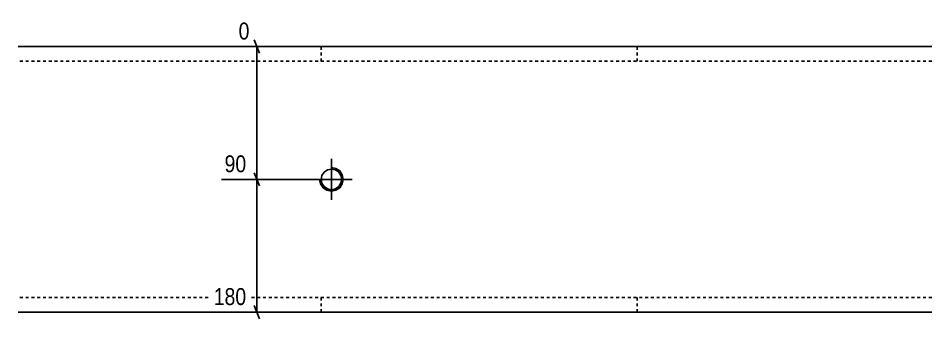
# Model space of a CAD drawing. Header units: millimetres. Extents: x 9 to 17840, y 7 to 366.
# Drawn here: x 2297 to 2915, y 9 to 213 of the extents above; entities that cross this region are included whole.
import ezdxf

# ---------------------------------------------------------------- set-up
doc = ezdxf.new("R2010")
doc.units = ezdxf.units.MM
doc.linetypes.add('DXK_LINE_DOT2', pattern=[3.9198, 1.9599, -1.9599])
doc.layers.add('MÅLSÆTNING', color=7, linetype='Continuous')
doc.layers.add('STÅL', color=7, linetype='Continuous')
doc.styles.add('Arial Narrow', font='ARIALN.TTF', dxfattribs={"height": 0.2})

msp = doc.modelspace()

# ---------------------------------------------------------------- linework, layer by layer
at = {"layer": 'MÅLSÆTNING', "color": 7, "linetype": 'Continuous'}
for p, q in [((2460.4, 189), (2456.8, 198)), ((2506, 193.5), (2446.19, 193.5)), ((2458.6, 103.5), (2458.6, 193.5)), ((2456.8, 108), (2460.4, 99)), ((2460.4, 99), (2456.8, 108)), ((2506, 103.5), (2434.51, 103.5)), ((2506, 103.5), (2434.51, 103.5)), ((2458.6, 13.5), (2458.6, 103.5)), ((2506, 13.5), (2427.2, 13.5)), ((2456.8, 18), (2460.4, 9))]:
    msp.add_line(p, q, dxfattribs=at)
at = {"layer": 'STÅL', "color": 2, "linetype": 'Continuous'}
for p, q in [((2915.47, 193.5), (2297, 193.5)), ((2915.47, 13.5), (2297, 13.5))]:
    msp.add_line(p, q, dxfattribs=at)
at = {"layer": 'STÅL', "color": 7, "linetype": 'DXK_LINE_DOT2'}
for p, q in [((2502, 183.5), (2502, 193.5)), ((2716, 183.5), (2716, 193.5)), ((2915.47, 183.5), (2297, 183.5)), ((2915.47, 23.5), (2297, 23.5)), ((2502, 13.5), (2502, 23.5)), ((2716, 13.5), (2716, 23.5))]:
    msp.add_line(p, q, dxfattribs=at)
at = {"layer": 'STÅL', "color": 3, "linetype": 'Continuous'}
for p, q in [((2509, 89.5), (2509, 117.5)), ((2509, 111.5), (2509, 111.5)), ((2509, 111.5), (2512.06, 110.89)), ((2502, 103.5), (2502.53, 106.18)), ((2502.53, 106.18), (2504.05, 108.45)), ((2504.05, 108.45), (2506.32, 109.97)), ((2506.32, 109.97), (2509, 110.5)), ((2509, 110.5), (2509, 110.5)), ((2509, 110.5), (2511.68, 109.97)), ((2511.68, 109.97), (2513.95, 108.45)), ((2512.06, 110.89), (2514.66, 109.16)), ((2513.95, 108.45), (2515.47, 106.18)), ((2514.66, 109.16), (2516.39, 106.56)), ((2515.47, 106.18), (2516, 103.5)), ((2516.39, 106.56), (2517, 103.5)), ((2495, 103.5), (2523, 103.5)), ((2501.61, 100.44), (2501, 103.5)), ((2501, 103.5), (2501, 103.5)), ((2503.34, 97.84), (2501.61, 100.44)), ((2502.53, 100.82), (2502, 103.5)), ((2502, 103.5), (2502, 103.5)), ((2504.05, 98.55), (2502.53, 100.82)), ((2515.47, 100.82), (2513.95, 98.55)), ((2516.39, 100.44), (2514.66, 97.84)), ((2516, 103.5), (2515.47, 100.82)), ((2516, 103.5), (2516, 103.5)), ((2517, 103.5), (2516.39, 100.44)), ((2517, 103.5), (2517, 103.5)), ((2505.94, 96.11), (2503.34, 97.84)), ((2506.32, 97.03), (2504.05, 98.55)), ((2509, 95.5), (2505.94, 96.11)), ((2509, 96.5), (2506.32, 97.03)), ((2511.68, 97.03), (2509, 96.5)), ((2509, 96.5), (2509, 96.5)), ((2512.06, 96.11), (2509, 95.5)), ((2509, 95.5), (2509, 95.5)), ((2513.95, 98.55), (2511.68, 97.03)), ((2514.66, 97.84), (2512.06, 96.11))]:
    msp.add_line(p, q, dxfattribs=at)

# ---------------------------------------------------------------- next in the draw order: wipeouts: each hides what was drawn before it
at = {"color": 0, "linetype": 'Continuous'}
for points in [[(2455.9, 195.9), (2455.9, 212.7), (2443.79, 212.7), (2443.79, 195.9)], [(2453.72, 105.9), (2453.72, 122.7), (2434.29, 122.7), (2434.29, 105.9)], [(2453.72, 15.9), (2453.72, 32.7), (2426.98, 32.7), (2426.98, 15.9)]]:
    msp.add_wipeout(points, dxfattribs=at).dxf.layer = 'MÅLSÆTNING'

# ---------------------------------------------------------------- next in the draw order: texts
at = {"layer": 'MÅLSÆTNING', "color": 3, "linetype": 'Continuous', "style": 'Arial Narrow'}
for s, height, p in [('0', 11.45, (2446.19, 198.3)), ('90', 11.453, (2436.69, 108.3)), ('180', 11.453, (2429.38, 18.3))]:
    msp.add_text(s, height=height, dxfattribs=at).set_placement(p)

doc.saveas('drawing.dxf')
